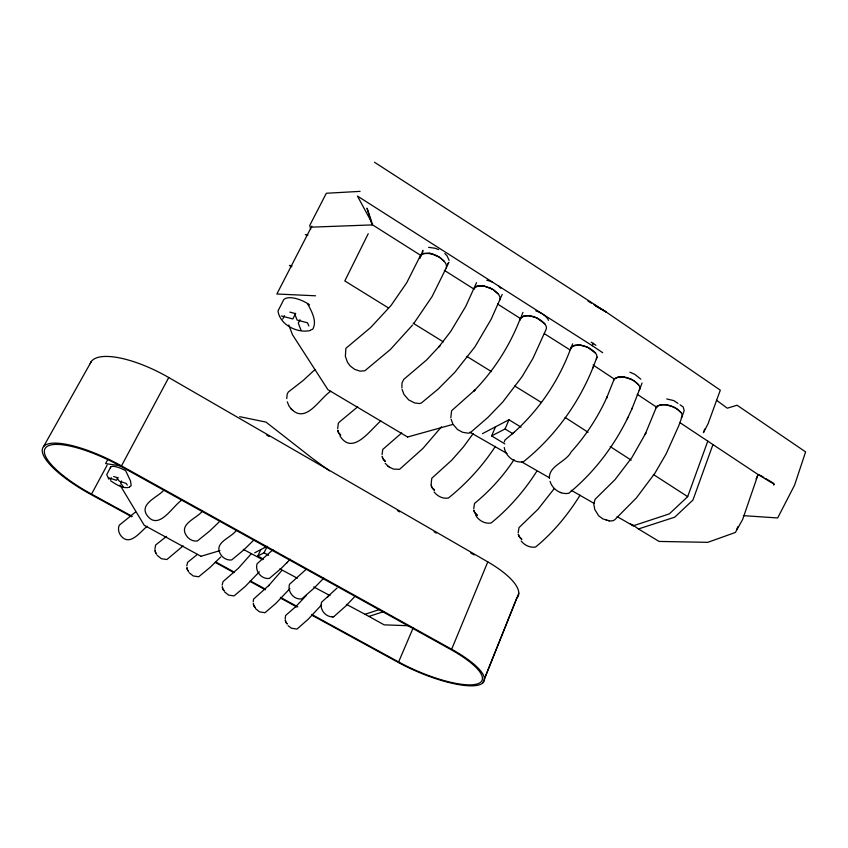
<?xml version="1.0" encoding="UTF-8"?>
<svg xmlns="http://www.w3.org/2000/svg" width="848" height="848" viewBox="0 0 848 848"><rect width="100%" height="100%" fill="white"/><g stroke="black" fill="none" stroke-linecap="round" stroke-linejoin="round"><path stroke-width="1.27" d="M518.16 532.724L519.04 527.583L538.003 509.266L554.104 488.766M186.772 565.86L187.609 562.341L197.404 554.401M253.181 601.9L253.616 599.059L269.123 585.194L268.593 585.745L281.536 570.852M222.155 585.056L223.056 581.601L238.32 568.319L251.04 554.02M419.887 258.142L421.233 254.707C429.056 250.743 439.073 255.619 444.405 261.544A14.321 7.176 25.6 0 1 446.218 268L432.045 296.62L413.718 323.576M419.983 257.94L422.898 250.351L422.664 252.291M519.962 319.993L520.407 318.265C527.626 312.308 539.37 317.777 544.798 323.851A14.034 6.879 22.8 0 1 545.932 329.777L532.968 358.354L522.114 376.607L502.747 402.026L487.854 417.47L470.269 432.713L468.308 433.201L462.648 432.3L457.549 429.565L452.991 424.286L451.083 419.219M520.036 319.802L522.951 312.403M570.577 349.079L571.128 347.447C578.569 341.967 590.081 346.991 595.55 353.139A13.918 6.742 21.5 0 1 596.356 358.81M570.651 348.888L572.623 343.843M681.283 417.757A13.759 6.381 19.5 0 0 681.018 412.552C675.411 406.383 664.535 401.973 656.67 406.415L655.917 407.909M680.022 404.793L683.128 406.892L684.188 410.623L678.803 425.664L666.146 453.892L654.9 473.216L636.435 497.882L614.864 519.654L613.21 520.704L610.147 520.979L602.822 518.912L598.688 515.785L594.755 509.436L593.844 504.274L595.042 499.355L615.097 479.544L632.025 457.348L645.869 432.989L645.095 434.536L656.585 406.627L660.507 404.856L666.804 404.856M712.945 444.564L692.943 500.044L674.743 517.174L638.427 528.961L632.438 524.626M617.132 516.602L633.202 525.813L669.348 513.877L687.675 496.642L707.783 441.14M704.762 429.035L703.416 432.724L708.091 423.703L720.312 390.144L606.097 311.947L374.519 162.275M639.169 390.281A13.822 6.54 20.4 0 0 638.629 384.865C633.043 378.727 622.061 374.021 614.291 378.823L613.634 380.402M549.43 478.378C548.486 465.828 566.072 462.043 571.139 451.963C585.936 435.649 598.031 416.962 607.094 396.906L606.426 398.496L614.206 379.045L617.991 377.127L624.213 377.042M673.386 406.955L676.683 408.683L681.018 412.552M504.253 447.511C505.525 456.288 514.651 463.633 523.534 461.683C554.592 436.784 578.771 403.574 593.388 366.58M592.763 368.212L596.981 357.167M504.284 441.872L505.037 439.932L514.068 432.332M580.848 345.348L587.781 347.341L595.55 353.139M642.084 383.063L631.728 409.33M571.128 347.447C559.118 380.392 539.031 410.443 512.627 433.593M630.817 379.13L634.156 380.89L638.629 384.865M482.756 683L516.729 598.275A63.738 20.882 23 0 0 487.791 561.885L168.752 377.53A68.635 23.384 27.9 0 0 90.217 363.591M484.505 678.718L518.785 593.208M529.852 315.922L536.805 317.905L544.798 323.851M520.407 318.265C509.987 345.38 494.13 370.417 473.778 391.161L475.113 389.815L451.602 410.729L450.818 417.693M602.695 352.704L592.296 345.708L593.25 343.355L591.162 342.221M311.82 615.171L397.797 662.161A65.296 17.628 23.3 0 0 478.177 685.142A65.296 17.628 23.3 0 0 451.666 649.239L487.791 561.885M502.186 294.457L491.151 319.261L474.859 346.98L454.793 372.346L438.109 389.115L421.361 402.991L419.495 403.553L414.598 402.917L408.662 399.896L404.04 394.553L402.079 389.412M499.663 300.139A14.162 7.028 24.1 0 0 498.221 293.959L493.271 289.634L484.484 286.083M401.878 387.907L402.005 382.925L403.775 379.374L426.682 359.902L440.059 345.507L438.829 346.927L450.733 331.441L465.722 306.435L473.862 288.5L477.138 286.126L484.494 286.062M504.857 443.896L491.617 435.893L505.069 428.982L508.98 419.792L521.075 427.169M491.617 435.893L495.497 426.841M311.704 614.45L398.624 661.959L413.114 628.018M432.469 253.965L431.123 253.669L439.264 257.092L444.405 261.544M428.971 253.34L430.413 253.499L423.269 253.446L420.205 256.011M489.773 287.79L493.271 289.634L498.221 293.959M420.11 256.223L406.743 282.723L391.023 305.513L370.735 327.455L345.867 348.337L345.369 356.361L347.479 362.297L350.192 365.944L354.612 369.325L359.955 371.127L364.852 370.756L390.419 349.461L412.552 325.049M756.087 478.929L758.08 474.53L759.352 474.7M476.523 282.628L473.958 288.288L477.233 285.903L483.116 285.744M736.573 529.608L737.908 526.682M550.066 481.378C552.334 489.084 560.719 494.903 568.764 493.26C593.886 472.781 613.952 446.313 628.061 417.184M446.218 268L448.857 262.318L447.68 263.823M627.319 418.785L632.449 407.761M263.452 559.139L257.781 556.012L264.067 552.779L267.184 546.271M257.781 556.012L260.877 549.578L266.113 546.812M773.768 485.162L773.768 483.413L765.998 478.717M372.632 223.787L372.071 224.911L367.025 208.163L371.657 221.847M368.223 233.709L344.807 280.953L388.501 307.962M300.001 319.728L298.284 323.141L300.998 330.179M295.708 313.262L292.825 318.954L281.324 315.944M282.713 319.049L284.44 315.657M311.852 226.077L276.861 294.012L315.541 295.793M121.55 480.975L120.522 482.915L123.299 486.847M131.726 516.761L91.065 494.543A70.437 19.801 27.2 0 1 44.128 445.984A70.437 19.801 27.2 0 1 121.476 465.891L168.752 377.53M118.105 477.424L116.547 480.328L109.106 477.965M110.441 479.703L111.48 477.774M132.087 516.273L91.531 494.108L107.134 465.181M110.738 466.962L106.731 474.71L108.894 479.205M107.919 459.298L105.597 463.602L120.511 465.849M43.534 446.631L91.372 361.418M580.053 495.19C568.033 514.619 553.278 532.597 535.544 547.045C530.106 547.999 524.446 545.296 521.202 540.95M536.752 471.318C524.382 490.801 509.044 508.471 491.087 523.004C485.024 524.138 478.696 520.577 475.717 515.319M514.068 459.616C503.246 476.152 489.805 490.928 474.52 503.447L473.756 508.673M495.38 446.366C482.629 465.955 466.665 483.371 448.454 497.999C443.048 499.133 437.345 496.239 434.112 491.946M473.226 433.529L463.517 446.801L451.804 460.135L431.77 478.283L431.113 484.367M327.392 597.448L329.459 594.512M441.501 426.798L422.94 448.422L399.567 469.336L393.567 469.103L389.37 467.163M321.445 604.984L308.343 619.104L296.98 629.099L291.511 628.241L288.066 625.707M306.467 595.338L295.655 606.744M289.878 588.65L275.982 603.267L265.021 612.722L259.541 611.864L255.418 608.525M259.318 571.859L245.199 586.498L234.027 595.921L228.536 595.073L224.423 591.756M355.365 595.964L345.74 606.087L333.752 616.708C326.077 617.885 319.124 609.521 321.593 602.197L337.038 588.046M323.788 578.124L313.951 588.247L301.761 598.868C294.044 600.077 287.09 591.65 289.539 584.272L305.937 569.527M272.939 549.78L257.114 563.708C254.665 571.117 261.629 579.64 269.399 578.4L281.186 568.393L290.345 559.224M286.783 562.987L287.387 562.351M380.816 420.905C370.11 430.021 352.588 456.118 339.931 435.893M254.071 539.826L243.779 549.928L231.716 559.924C227.031 560.676 222.271 557.74 220.173 553.606C213.919 542.222 231.281 537.833 236.359 530.36M520.492 318.053L523.937 315.827L529.915 315.763M220.734 556.977L210.113 567.376L198.697 576.778L193.196 575.94L189.03 572.591M220.226 520.916L209.7 531.007L197.383 540.982C193.047 541.724 188.585 539.169 186.306 535.533C178.663 523.937 196.566 518.573 202.259 511.323M330.847 391.214C319.94 397.86 306.881 423.173 292.443 410.103M314.979 369.537L303.298 380.37L288.267 392.052L287.175 394.235L286.751 398.571M182.426 499.652C172.971 505.281 159.435 530.784 147.584 516.072C138.425 504.433 156.71 497.712 163.229 490.844M401.698 432.936L382.755 449.44L382.088 454.57M357.718 406.796L339.306 422.113L338.341 423.3L337.684 428.494M183.115 545.911L166.865 559.532L161.353 558.705L157.156 555.323M296.238 606.214L285.606 615.489L285.172 618.934M147.181 526.279C140.365 531.707 130.126 546.388 121.37 536.318C118.741 533.403 117.543 528.845 119.282 525.209L135.532 512.012M571.213 347.224L574.838 345.147L580.912 345.189M166.547 536.339L155.682 544.988L154.877 549.186M254.707 552.801L260.855 549.557M482.48 433.646L508.948 419.771M310.612 330.01L312.753 329.194C317.438 320.926 311.28 311.036 307.538 303.51M346.387 604.338L365.053 614.291L379.936 609.383M368.912 616.422L383.868 611.567M200.997 556.288L219.961 550.617M129.447 487.25C122.695 489.063 116.038 484.356 110.653 480.795M407.591 437.006L452.673 424.477M310.368 330.497C297.447 333.582 279.829 324.848 277.996 310.951L282.861 301.432A19.78 8.586 27.3 0 1 307.485 303.478L309.584 304.93M129.627 486.911L131.217 485.544L130.497 480.901L125.642 470.682A13.504 3.911 27.2 0 0 110.378 467.926M360.061 191.372L326.332 193.259L309.732 225.462L310.728 229.257M332.003 616.772L332.67 616.75M333.031 616.729L333.752 616.708M311.29 227.158L372.59 224.89L421.138 255.64M408.694 625.718L384.176 624.859L365.053 614.291M428.6 247.319L435.162 248.263L438.649 249.588M743.399 515.648L777.669 517.958L794.565 485.173L805.6 451.899L737.082 405.227L727.308 408.195L716.507 400.256M666.751 398.952L673.789 400.595L677.944 403.394M429.406 253.435L430.975 253.626M305.312 234.673L307.888 235.087M291.882 265.827L289.465 265.413L291.712 266.802M606.225 520.312L606.935 520.449M608.44 520.736L609.288 520.895M239.698 416.675L265.975 422.092L311.852 457.952M483.042 285.903L489.996 287.928M624.149 377.212L631.039 379.268M666.751 405.015L673.63 407.029M289.846 312.117L294.51 313.336L297.107 320.078L307.527 322.812L308.831 325.918M113.664 476.512L116.664 477.466L119.314 481.208L126.034 483.349L127.327 485.088M629.905 372.219L634.887 374.392L640.844 379.183M560.411 492.423L561.1 492.72M243.249 549.345L262.657 559.691M279.882 568.881L297.383 578.209M313.718 586.922L330.052 595.635M215.53 561.874L234.069 572.018M250.287 580.88L265.35 589.116M280.423 597.352L297.807 606.85M215.381 562.478L233.974 572.633M250.234 581.527L265.339 589.773M280.444 598.031L296.715 606.924M201.04 556.309L144.234 525.294L120.045 485.098M121.476 465.891L451.666 649.239M264.067 552.779L268.657 555.323M595.794 306.107L606.097 311.947L593.695 304.506M469.813 432.173L506.987 453.468M521.859 462.001L549.409 477.784M571.223 490.282L594.172 503.447M266.728 435.109L269.017 436.423M397.394 510.581L399.684 511.906M434.081 531.77L436.37 533.095M470.757 552.96L474.191 554.942M407.644 437.038L327.922 389.688L292.518 334.769L288.755 324.985M588.056 301.125L591.438 303.149M760.455 475.368L763.783 477.382M759.405 475.325L774.213 484.25M638.427 528.961L659.076 541.437L707.762 542.338L735.386 532.459L742.604 519.548L758.08 474.53L680.213 422.834M505.069 428.982L512.913 433.752M413.135 323.194L443.366 341.882M466.888 356.425L491.522 371.647M514.778 386.031L541.501 402.546M444.32 270.311L474.223 289.253M497.479 303.976L520.736 318.7M544.331 333.646L569.888 349.832M592.296 345.708L357.443 196.068L372.081 223.098M565.107 417.439L588.056 432.268M610.189 446.567L631.219 460.157M653.363 474.467L687.675 496.642M593.102 365L614.047 378.908M637.208 394.288L657.052 407.464M385.215 463.294L388.267 466.389M387.928 466.156L389.879 467.524M630.202 523.64L633.202 525.813M312.477 458.439L329.448 470.841M593.25 343.355L595.9 345.337M287.249 401.835L289.041 406.075L291.394 409.118M291.203 408.937L292.804 410.443M444.818 253.52L447.066 255.842L449.154 260.4M91.531 494.108A68.094 19.133 27.2 0 1 46.174 447.172A68.094 19.133 27.2 0 1 120.935 466.411L450.701 649.473A63.134 17.045 23.3 0 1 476.343 684.188A63.134 17.045 23.3 0 1 398.624 661.959M486.805 280.253A14.13 7.081 24.1 0 1 492.582 282.172M498.613 286.009A14.13 7.081 24.1 0 1 500.755 288.256M535.819 310.887A14.003 6.922 22.8 0 1 548.486 320.332M155.205 550.341A10.611 7.24 -20.2 0 0 156.594 554.115L156.361 553.606A10.483 6.201 -24 0 1 155.205 550.341M337.896 430.307L337.896 430.328A15.169 10.006 -12.4 0 0 340.663 435.31L340.398 434.526A14.988 8.607 -17.8 0 1 337.896 430.328M188.521 571.404L188.298 570.905A10.399 6.318 -23.6 0 1 187.048 567.609A10.515 7.335 -19.7 0 0 188.521 571.404M223.957 590.611L223.745 590.123A10.293 6.445 -23.2 0 1 222.399 586.784A10.42 7.431 -18.9 0 0 223.957 590.611M255.047 607.454L254.845 606.977A10.218 6.561 -22.7 0 1 253.414 603.606A10.335 7.515 -18.2 0 0 255.047 607.454M287.08 623.874L286.9 623.397A10.155 6.678 -22.1 0 1 285.373 619.994A10.271 7.611 -17.3 0 0 287.08 623.874M385.162 461.397L384.918 460.634A14.861 8.84 -16.9 0 1 382.247 456.362L382.247 456.362A15.031 10.176 -11.1 0 0 385.162 461.397M434.261 490.186L434.049 489.444A14.713 9.084 -15.6 0 1 431.187 485.088L431.187 485.088A14.893 10.356 -9.5 0 0 434.271 490.186M477.095 515.298L476.894 514.566A14.596 9.275 -14.4 0 1 473.862 510.136L473.862 510.136A14.776 10.494 -7.9 0 0 477.095 515.298M521.7 539.423L521.52 538.713A14.543 9.487 -13 0 1 518.319 534.198L518.319 534.198A14.723 10.642 -6 0 0 521.7 539.423"/></g></svg>
